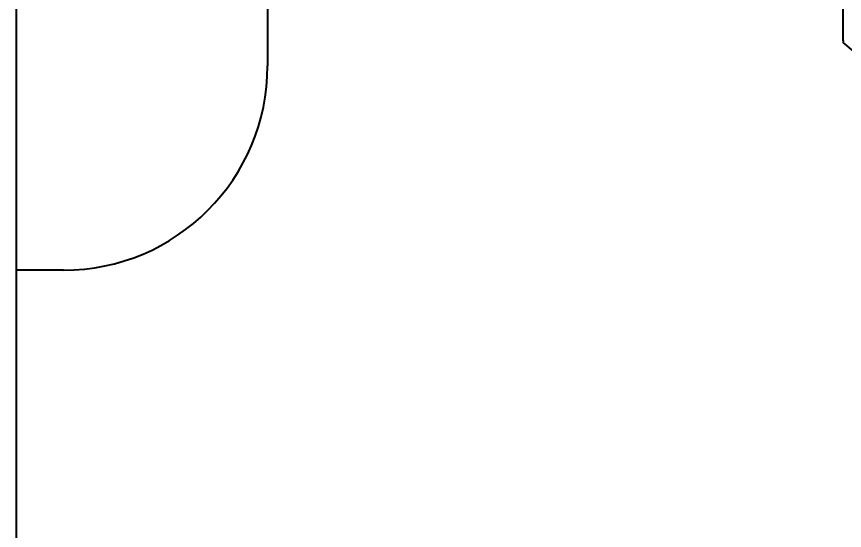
# Model space of a CAD drawing. Header units: millimetres. Extents: x 0 to 3800, y -67 to 2530.
# Drawn here: x 2244.5 to 2298.7, y 1414.6 to 1448.2 of the extents above; entities that cross this region are included whole.
import ezdxf

# ---------------------------------------------------------------- set-up
doc = ezdxf.new("R2010")
doc.units = ezdxf.units.MM
for name, color, linetype in [('내부선 및 부속', 4, 'Continuous'), ('외형선', 3, 'Continuous'), ('치수선', 7, 'Continuous')]:
    doc.layers.add(name, color=color, linetype=linetype)
doc.styles.add('____', font='')
doc.styles.get('____').set_extended_font_data('굴림')
doc.dimstyles.new('MSADIM', dxfattribs={"dimtxt": 33, "dimasz": 17, "dimexe": 10, "dimexo": 7.5, "dimgap": 10, "dimtad": 0, "dimtih": 1, "dimtoh": 1, "dimdec": 0, "dimzin": 1, "dimdsep": 46, "dimtxsty": '____', "dimcen": 11.25, "dimadec": 0, "dimazin": 0, "dimtfac": 1, "dimtdec": 0, "dimtix": 1, "dimtmove": 0, "dimatfit": 3, "dimfxl": 1, "dimtolj": 1, "dimtzin": 1, "dimarcsym": 0})

# ---------------------------------------------------------------- blocks, each defined once
blk = doc.blocks.new('*D35')
at = {"layer": '치수선', "color": 0, "linetype": 'Continuous', "lineweight": -2, "transparency": 16777216}
for p, q in [((2924.524, 1577.512), (2924.524, 1252.002)), ((2244.524, 1269.502), (2244.524, 1272.002)), ((2261.524, 1262.002), (2547.243, 1262.002)), ((2907.524, 1262.002), (2621.804, 1262.002))]:
    blk.add_line(p, q, dxfattribs=at)
at = {"layer": '치수선', "color": 0, "linetype": 'Continuous', "transparency": 16777216}
for points in [[(2261.524, 1264.835), (2261.524, 1259.168), (2244.524, 1262.002)], [(2907.524, 1264.835), (2907.524, 1259.168), (2924.524, 1262.002)]]:
    blk.add_solid(points, dxfattribs=at)
at = {"layer": '치수선', "color": 0, "linetype": 'Continuous', "transparency": 16777216, "insert": (2584.524, 1262.002), "char_height": 25, "attachment_point": 5, "style": '____'}
blk.add_mtext('\\A1;680', dxfattribs=at)

msp = doc.modelspace()

# ---------------------------------------------------------------- linework, layer by layer
at = {"layer": '내부선 및 부속', "linetype": 'Continuous'}
for p, q in [((2260.948, 1485.03), (2260.948, 1444.994)), ((2298.594, 1483.356), (2298.594, 1446.668)), ((2247.603, 1431.649), (2244.524, 1431.649))]:
    msp.add_line(p, q, dxfattribs=at)
for centre, radius, start, end in [((2298.902, 1446.668), 0.308, 180, 227.448), ((2303.727, 1451.923), 7.442, 227.448, 301.2601), ((2247.603, 1444.994), 13.345, 270, 0)]:
    msp.add_arc(centre, radius, start, end, dxfattribs=at)
at = {"layer": '외형선', "linetype": 'Continuous'}
msp.add_line((2244.524, 1223.499), (2244.524, 1892.079), dxfattribs=at)

# ---------------------------------------------------------------- dimensions: what is measured, and where the dimension line sits
at = {"layer": '치수선', "linetype": 'Continuous'}
dim = msp.add_linear_dim(base=(2244.524, 1262.002), p1=(2924.524, 1585.012), p2=(2244.524, 1262.002), dimstyle='MSADIM', override={"dimtxt": 25}, dxfattribs=at)
dim.commit()
dim.dimension.update_dxf_attribs({"geometry": '*D35', "text_midpoint": (2584.524, 1262.002)})

doc.saveas('drawing.dxf')
